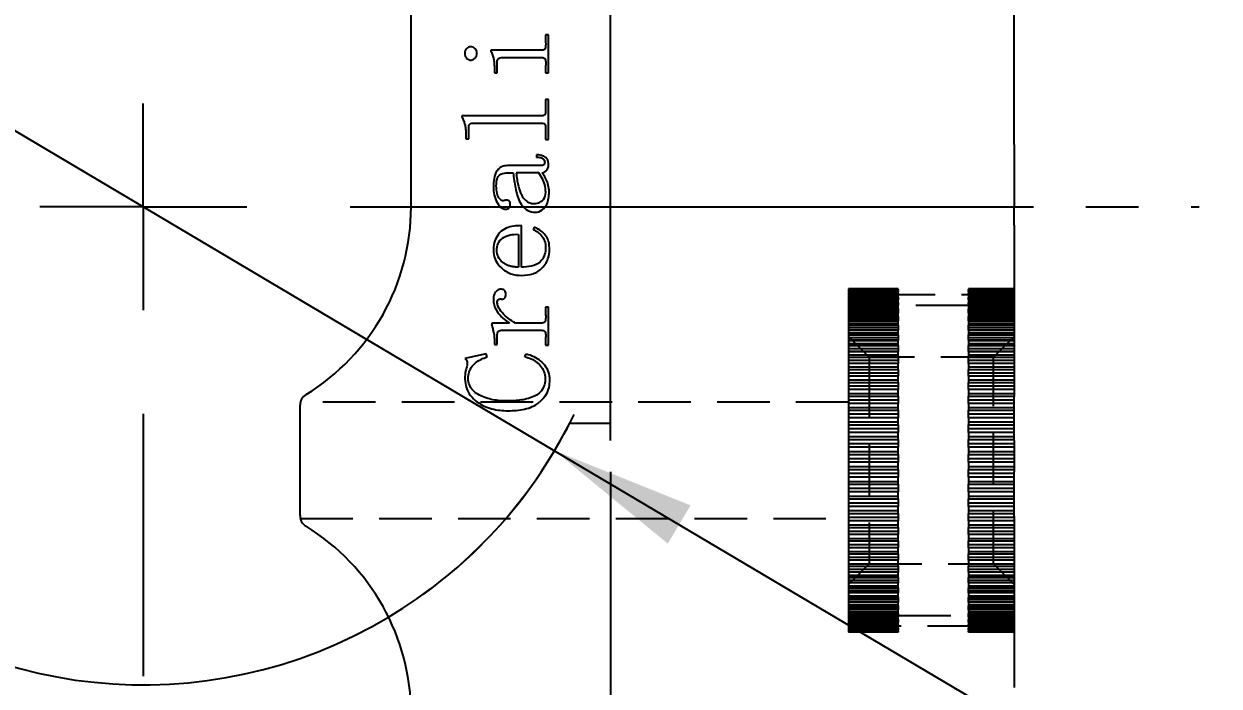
# Model space of a CAD drawing. Extents: x 2 to 295, y 1 to 209.
# Drawn here: x 177.33 to 206.21, y 124.76 to 140.77 of the extents above; entities that cross this region are included whole.
import ezdxf

# ---------------------------------------------------------------- set-up
doc = ezdxf.new("R2010")
doc.units = 0
for name, pattern in [('SLD-实线', [0]), ('SLD-点画线', [10.16, 6.35, -1.27, 1.27, -1.27]), ('SLD-虚线', [1.905, 1.27, -0.635])]:
    doc.linetypes.add(name, pattern=pattern)
doc.layers.get('0').update_dxf_attribs({"linetype": 'CONTINUOUS'})
doc.layers.add('DIM', color=5, linetype='SLD-实线')
doc.layers.add('中心线', color=1, linetype='SLD-点画线')
doc.styles.add('SLDTEXTSTYLE11', font='', dxfattribs={"width": 0.67})
doc.styles.add('SLDTEXTSTYLE12', font='')
doc.styles.get('SLDTEXTSTYLE11').set_extended_font_data('宋体')
doc.styles.get('SLDTEXTSTYLE12').set_extended_font_data('宋体')
doc.dimstyles.new('SLDDIMSTYLE6', dxfattribs={"dimtxt": 3.5, "dimasz": 3.5, "dimexe": 0, "dimexo": 0.0625, "dimgap": 0.875, "dimtad": 0, "dimtih": 1, "dimtoh": 1, "dimrnd": 1e-09, "dimzin": 12, "dimdsep": 46, "dimtxsty": 'SLDTEXTSTYLE11', "dimsah": 1, "dimcen": 0, "dimadec": 0, "dimazin": 0, "dimtfac": 1, "dimtmove": 0, "dimatfit": 3, "dimfxl": 0, "dimtolj": 1, "dimtzin": 12, "dimarcsym": 0})

# ---------------------------------------------------------------- blocks, each defined once
blk = doc.blocks.new('_D_15')
at = {"layer": 'DIM'}
for p, q in [((170.268, 142.242), (164.479, 145.675)), ((170.268, 142.242), (190.15, 130.452)), ((190.15, 130.452), (208.218, 119.738)), ((208.218, 119.738), (220.481, 119.738))]:
    blk.add_line(p, q, dxfattribs=at)
blk.add_arc((180.209, 136.347), 11.557, 305.8114, 334.2771, dxfattribs=at)
for points in [[(170.268, 142.242), (167.532, 144.491), (166.983, 143.564)], [(190.15, 130.452), (192.886, 128.204), (193.435, 129.13)]]:
    blk.add_solid(points, dxfattribs=at)
at = {"layer": 'DIM', "char_height": 3.5, "attachment_point": 1, "style": 'SLDTEXTSTYLE12'}
for s, insert in [('%%c', (209.805, 123.811)), ('23.12', (213.675, 123.811))]:
    blk.add_mtext(s, dxfattribs=dict(at, insert=insert))
blk = doc.blocks.new('SW_CENTERMARKSYMBOL_0')
at = {"layer": '中心线', "color": 0}
for p, q in [((0, 0), (0, 2.5)), ((0, 0), (-2.5, 0)), ((0, 0), (0, -2.5)), ((0, 0), (2.5, 0)), ((5, 0), (25.516, 0)), ((0, -5), (0, -24.367))]:
    blk.add_line(p, q, dxfattribs=at)

msp = doc.modelspace()

# ---------------------------------------------------------------- linework, layer by layer
at = {"color": 7, "linetype": 'SLD-实线'}
for p, q in [((186.68, 136.347), (186.68, 154.242)), ((191.504, 130.698), (191.504, 152.427)), ((201.253, 137.855), (201.253, 152.242)), ((190.004, 140.506), (189.934, 140.506)), ((190.004, 139.589), (190.004, 140.506)), ((188.612, 140.135), (188.612, 140.11)), ((188.695, 139.589), (188.765, 139.589)), ((189.934, 139.589), (190.004, 139.589)), ((190.004, 138.944), (189.934, 138.944)), ((190.004, 137.977), (190.004, 138.944)), ((187.911, 138.547), (187.911, 138.523)), ((188.004, 137.99), (188.075, 137.99)), ((189.934, 137.977), (190.004, 137.977)), ((201.253, 137.855), (201.253, 136.347)), ((189.712, 137.605), (189.712, 137.543)), ((189.77, 137.171), (189.22, 137.171)), ((191.504, 136.347), (201.253, 136.347)), ((201.253, 135.906), (201.253, 136.347)), ((189.349, 134.89), (189.349, 135.894)), ((189.654, 135.857), (189.63, 135.795)), ((201.253, 135.906), (201.253, 131.764)), ((189.279, 135.683), (189.279, 134.89)), ((190.004, 133.922), (189.934, 133.922)), ((190.004, 133.005), (190.004, 133.922)), ((188.636, 133.538), (188.636, 133.501)), ((189.057, 133.538), (188.636, 133.538)), ((188.695, 133.018), (188.765, 133.018)), ((189.934, 133.005), (190.004, 133.005)), ((188.496, 132.794), (187.981, 132.683)), ((188.519, 132.72), (188.496, 132.794)), ((189.431, 132.72), (189.466, 132.794)), ((201.253, 130.698), (201.253, 131.764)), ((184, 128.881), (184, 131.553)), ((201.253, 130.698), (201.253, 129.937)), ((191.504, 129.937), (191.504, 120.267)), ((201.253, 128.871), (201.253, 129.937)), ((201.253, 128.871), (201.253, 124.729))]:
    msp.add_line(p, q, dxfattribs=at)
at = {"color": 7, "linetype": 'SLD-虚线'}
for p, q in [((198.453, 134.367), (197.253, 134.367)), ((197.253, 134.367), (197.253, 134.361)), ((197.253, 134.364), (198.453, 134.364)), ((197.253, 134.361), (198.453, 134.361)), ((197.253, 134.361), (197.253, 134.347)), ((198.453, 134.354), (197.253, 134.354)), ((198.453, 134.347), (197.253, 134.347)), ((197.253, 134.347), (197.253, 134.326)), ((197.253, 134.336), (198.453, 134.336)), ((197.253, 134.326), (198.453, 134.326)), ((197.253, 134.326), (197.253, 134.296)), ((197.253, 134.32), (198.453, 134.32)), ((198.453, 134.311), (197.253, 134.311)), ((197.253, 134.309), (198.453, 134.309)), ((198.453, 134.361), (198.453, 134.367)), ((198.453, 134.361), (198.453, 134.347)), ((198.453, 134.326), (198.453, 134.347)), ((198.453, 134.326), (198.453, 134.296)), ((201.253, 134.367), (200.153, 134.367)), ((200.153, 134.367), (200.153, 134.361)), ((200.153, 134.364), (201.253, 134.364)), ((200.153, 134.361), (201.253, 134.361)), ((200.153, 134.347), (200.153, 134.361)), ((201.253, 134.354), (200.153, 134.354)), ((201.253, 134.347), (200.153, 134.347)), ((200.153, 134.347), (200.153, 134.326)), ((200.153, 134.336), (201.253, 134.336)), ((200.153, 134.326), (201.253, 134.326)), ((200.153, 134.296), (200.153, 134.326)), ((200.153, 134.32), (201.253, 134.32)), ((201.253, 134.311), (200.153, 134.311)), ((200.153, 134.309), (201.253, 134.309)), ((197.253, 134.3), (198.453, 134.3)), ((198.453, 134.296), (197.253, 134.296)), ((197.253, 134.296), (197.253, 134.261)), ((197.253, 134.276), (198.453, 134.276)), ((197.253, 134.265), (198.453, 134.265)), ((197.253, 134.261), (198.453, 134.261)), ((197.253, 134.261), (197.253, 134.214)), ((197.253, 134.247), (198.453, 134.247)), ((198.453, 134.236), (197.253, 134.236)), ((201.253, 134.217), (197.253, 134.217)), ((198.453, 134.214), (197.253, 134.214)), ((197.253, 134.214), (197.253, 134.164)), ((197.253, 134.19), (198.453, 134.19)), ((197.253, 134.185), (198.453, 134.185)), ((197.253, 134.164), (198.453, 134.164)), ((197.253, 134.164), (197.253, 134.102)), ((197.253, 134.163), (198.453, 134.163)), ((198.453, 134.131), (197.253, 134.131)), ((198.453, 134.102), (197.253, 134.102)), ((197.253, 134.102), (197.253, 134.037)), ((197.253, 134.083), (198.453, 134.083)), ((197.253, 134.064), (198.453, 134.064)), ((197.253, 134.048), (198.453, 134.048)), ((197.253, 134.037), (198.453, 134.037)), ((197.253, 134.037), (197.253, 133.96)), ((198.453, 134.261), (198.453, 134.296)), ((198.453, 134.261), (198.453, 134.214)), ((198.453, 134.164), (198.453, 134.214)), ((198.453, 134.164), (198.453, 134.102)), ((198.453, 134.037), (198.453, 134.102)), ((198.453, 134.037), (198.453, 133.96)), ((200.153, 134.3), (201.253, 134.3)), ((201.253, 134.296), (200.153, 134.296)), ((200.153, 134.296), (200.153, 134.261)), ((200.153, 134.276), (201.253, 134.276)), ((200.153, 134.265), (201.253, 134.265)), ((200.153, 134.261), (201.253, 134.261)), ((200.153, 134.214), (200.153, 134.261)), ((200.153, 134.247), (201.253, 134.247)), ((201.253, 134.236), (200.153, 134.236)), ((201.253, 134.214), (200.153, 134.214)), ((200.153, 134.214), (200.153, 134.164)), ((200.153, 134.19), (201.253, 134.19)), ((200.153, 134.185), (201.253, 134.185)), ((200.153, 134.164), (201.253, 134.164)), ((200.153, 134.102), (200.153, 134.164)), ((200.153, 134.163), (201.253, 134.163)), ((201.253, 134.131), (200.153, 134.131)), ((201.253, 134.102), (200.153, 134.102)), ((200.153, 134.102), (200.153, 134.037)), ((200.153, 134.083), (201.253, 134.083)), ((200.153, 134.064), (201.253, 134.064)), ((200.153, 134.048), (201.253, 134.048)), ((200.153, 134.037), (201.253, 134.037)), ((200.153, 133.96), (200.153, 134.037)), ((198.453, 133.996), (197.253, 133.996)), ((198.453, 133.96), (197.253, 133.96)), ((197.253, 133.96), (197.253, 133.881)), ((197.253, 133.947), (198.453, 133.947)), ((197.253, 133.914), (198.453, 133.914)), ((197.253, 133.902), (198.453, 133.902)), ((197.253, 133.881), (198.453, 133.881)), ((197.253, 133.881), (197.253, 133.789)), ((198.453, 133.832), (197.253, 133.832)), ((198.453, 133.789), (197.253, 133.789)), ((197.253, 133.789), (197.253, 133.698)), ((197.253, 133.781), (198.453, 133.781)), ((197.253, 133.736), (198.453, 133.736)), ((197.253, 133.728), (198.453, 133.728)), ((200.153, 133.967), (198.453, 133.967)), ((198.453, 133.881), (198.453, 133.96)), ((198.453, 133.881), (198.453, 133.789)), ((198.453, 133.698), (198.453, 133.789)), ((201.253, 133.996), (200.153, 133.996)), ((201.253, 133.96), (200.153, 133.96)), ((200.153, 133.96), (200.153, 133.881)), ((200.153, 133.947), (201.253, 133.947)), ((200.153, 133.914), (201.253, 133.914)), ((200.153, 133.902), (201.253, 133.902)), ((200.153, 133.881), (201.253, 133.881)), ((200.153, 133.789), (200.153, 133.881)), ((201.253, 133.832), (200.153, 133.832)), ((201.253, 133.789), (200.153, 133.789)), ((200.153, 133.789), (200.153, 133.698)), ((200.153, 133.781), (201.253, 133.781)), ((200.153, 133.736), (201.253, 133.736)), ((200.153, 133.728), (201.253, 133.728)), ((197.253, 133.698), (198.453, 133.698)), ((197.253, 133.698), (197.253, 133.592)), ((198.453, 133.64), (197.253, 133.64)), ((198.453, 133.592), (197.253, 133.592)), ((197.253, 133.592), (197.253, 133.487)), ((197.253, 133.587), (198.453, 133.587)), ((197.253, 133.531), (198.453, 133.531)), ((197.253, 133.526), (198.453, 133.526)), ((197.253, 133.487), (198.453, 133.487)), ((197.253, 133.487), (197.253, 133.369)), ((198.453, 133.698), (198.453, 133.592)), ((198.453, 133.487), (198.453, 133.592)), ((198.453, 133.487), (198.453, 133.369)), ((200.153, 133.698), (201.253, 133.698)), ((200.153, 133.592), (200.153, 133.698)), ((201.253, 133.64), (200.153, 133.64)), ((201.253, 133.592), (200.153, 133.592)), ((200.153, 133.592), (200.153, 133.487)), ((200.153, 133.587), (201.253, 133.587)), ((200.153, 133.531), (201.253, 133.531)), ((200.153, 133.526), (201.253, 133.526)), ((200.153, 133.487), (201.253, 133.487)), ((200.153, 133.369), (200.153, 133.487)), ((198.453, 133.423), (197.253, 133.423)), ((198.453, 133.369), (197.253, 133.369)), ((197.253, 133.369), (197.253, 133.252)), ((197.253, 133.366), (198.453, 133.366)), ((197.253, 133.3), (198.453, 133.3)), ((197.253, 133.298), (198.453, 133.298)), ((197.253, 133.252), (198.453, 133.252)), ((197.253, 133.252), (197.253, 133.121)), ((197.753, 132.717), (197.253, 133.217)), ((198.453, 133.181), (197.253, 133.181)), ((198.453, 133.252), (198.453, 133.369)), ((198.453, 133.252), (198.453, 133.121)), ((201.253, 133.423), (200.153, 133.423)), ((201.253, 133.369), (200.153, 133.369)), ((200.153, 133.369), (200.153, 133.252)), ((200.153, 133.366), (201.253, 133.366)), ((200.153, 133.3), (201.253, 133.3)), ((200.153, 133.298), (201.253, 133.298)), ((200.153, 133.252), (201.253, 133.252)), ((200.153, 133.121), (200.153, 133.252)), ((201.253, 133.181), (200.153, 133.181)), ((201.253, 133.217), (200.753, 132.717)), ((198.453, 133.121), (197.253, 133.121)), ((197.253, 133.121), (197.253, 132.994)), ((197.253, 133.12), (198.453, 133.12)), ((197.253, 133.047), (198.453, 133.047)), ((197.253, 133.046), (198.453, 133.046)), ((197.253, 132.994), (198.453, 132.994)), ((197.253, 132.994), (197.253, 132.852)), ((198.453, 132.917), (197.253, 132.917)), ((198.453, 132.994), (198.453, 133.121)), ((198.453, 132.994), (198.453, 132.852)), ((201.253, 133.121), (200.153, 133.121)), ((200.153, 133.121), (200.153, 132.994)), ((200.153, 133.12), (201.253, 133.12)), ((200.153, 133.047), (201.253, 133.047)), ((200.153, 133.046), (201.253, 133.046)), ((200.153, 132.994), (201.253, 132.994)), ((200.153, 132.852), (200.153, 132.994)), ((201.253, 132.917), (200.153, 132.917)), ((198.453, 132.852), (197.253, 132.852)), ((197.253, 132.852), (197.253, 132.715)), ((197.253, 132.852), (198.453, 132.852)), ((197.253, 132.771), (198.453, 132.771)), ((197.253, 132.715), (198.453, 132.715)), ((197.253, 132.715), (197.253, 132.562)), ((198.453, 132.632), (197.253, 132.632)), ((197.753, 132.717), (197.753, 132.527)), ((200.753, 132.717), (197.753, 132.717)), ((198.453, 132.715), (198.453, 132.852)), ((198.453, 132.715), (198.453, 132.562)), ((201.253, 132.852), (200.153, 132.852)), ((200.153, 132.852), (200.153, 132.715)), ((200.153, 132.852), (201.253, 132.852)), ((200.153, 132.771), (201.253, 132.771)), ((200.153, 132.715), (201.253, 132.715)), ((200.153, 132.562), (200.153, 132.715)), ((201.253, 132.632), (200.153, 132.632)), ((200.753, 132.527), (200.753, 132.717)), ((198.453, 132.562), (197.253, 132.562)), ((197.253, 132.562), (197.253, 132.416)), ((197.253, 132.477), (198.453, 132.477)), ((197.253, 132.416), (198.453, 132.416)), ((197.253, 132.416), (197.253, 132.255)), ((198.453, 132.328), (197.253, 132.328)), ((197.753, 132.527), (197.753, 127.717)), ((198.453, 132.416), (198.453, 132.562)), ((198.453, 132.416), (198.453, 132.255)), ((201.253, 132.562), (200.153, 132.562)), ((200.153, 132.562), (200.153, 132.416)), ((200.153, 132.477), (201.253, 132.477)), ((200.153, 132.416), (201.253, 132.416)), ((200.153, 132.255), (200.153, 132.416)), ((201.253, 132.328), (200.153, 132.328)), ((200.753, 127.717), (200.753, 132.527)), ((198.453, 132.255), (197.253, 132.255)), ((197.253, 132.255), (197.253, 132.101)), ((197.253, 132.165), (198.453, 132.165)), ((197.253, 132.101), (198.453, 132.101)), ((197.253, 132.101), (197.253, 131.932)), ((198.453, 132.009), (197.253, 132.009)), ((198.453, 132.101), (198.453, 132.255)), ((198.453, 132.101), (198.453, 131.932)), ((201.253, 132.255), (200.153, 132.255)), ((200.153, 132.255), (200.153, 132.101)), ((200.153, 132.165), (201.253, 132.165)), ((200.153, 132.101), (201.253, 132.101)), ((200.153, 131.932), (200.153, 132.101)), ((201.253, 132.009), (200.153, 132.009)), ((198.453, 131.932), (197.253, 131.932)), ((197.253, 131.932), (197.253, 131.772)), ((197.253, 131.838), (198.453, 131.838)), ((197.253, 131.772), (198.453, 131.772)), ((197.253, 131.772), (197.253, 131.596)), ((198.453, 131.772), (198.453, 131.932)), ((198.453, 131.772), (198.453, 131.596)), ((201.253, 131.932), (200.153, 131.932)), ((200.153, 131.932), (200.153, 131.772)), ((200.153, 131.838), (201.253, 131.838)), ((200.153, 131.772), (201.253, 131.772)), ((200.153, 131.596), (200.153, 131.772)), ((197.253, 131.624), (184.004, 131.624)), ((198.453, 131.676), (197.253, 131.676)), ((198.453, 131.596), (197.253, 131.596)), ((197.253, 131.596), (197.253, 131.431)), ((197.253, 131.499), (198.453, 131.499)), ((197.253, 131.431), (198.453, 131.431)), ((197.253, 131.431), (197.253, 131.25)), ((198.453, 131.431), (198.453, 131.596)), ((198.453, 131.431), (198.453, 131.25)), ((201.253, 131.676), (200.153, 131.676)), ((201.253, 131.596), (200.153, 131.596)), ((200.153, 131.596), (200.153, 131.431)), ((200.153, 131.499), (201.253, 131.499)), ((200.153, 131.431), (201.253, 131.431)), ((200.153, 131.25), (200.153, 131.431)), ((198.453, 131.332), (197.253, 131.332)), ((198.453, 131.25), (197.253, 131.25)), ((197.253, 131.25), (197.253, 131.08)), ((197.253, 131.15), (198.453, 131.15)), ((198.453, 131.08), (198.453, 131.25)), ((201.253, 131.332), (200.153, 131.332)), ((201.253, 131.25), (200.153, 131.25)), ((200.153, 131.25), (200.153, 131.08)), ((200.153, 131.15), (201.253, 131.15)), ((190.518, 131.121), (191.504, 131.121)), ((197.253, 131.08), (198.453, 131.08)), ((197.253, 131.08), (197.253, 130.896)), ((198.453, 130.979), (197.253, 130.979)), ((198.453, 130.896), (197.253, 130.896)), ((197.253, 130.896), (197.253, 130.723)), ((198.453, 131.08), (198.453, 130.896)), ((198.453, 130.723), (198.453, 130.896)), ((200.153, 131.08), (201.253, 131.08)), ((200.153, 130.896), (200.153, 131.08)), ((201.253, 130.979), (200.153, 130.979)), ((201.253, 130.896), (200.153, 130.896)), ((200.153, 130.896), (200.153, 130.723)), ((197.253, 130.794), (198.453, 130.794)), ((197.253, 130.723), (198.453, 130.723)), ((197.253, 130.723), (197.253, 130.536)), ((198.453, 130.621), (197.253, 130.621)), ((198.453, 130.723), (198.453, 130.536)), ((200.153, 130.794), (201.253, 130.794)), ((200.153, 130.723), (201.253, 130.723)), ((200.153, 130.536), (200.153, 130.723)), ((201.253, 130.621), (200.153, 130.621)), ((198.453, 130.536), (197.253, 130.536)), ((197.253, 130.536), (197.253, 130.362)), ((197.253, 130.433), (198.453, 130.433)), ((197.253, 130.362), (198.453, 130.362)), ((197.253, 130.362), (197.253, 130.174)), ((198.453, 130.259), (197.253, 130.259)), ((198.453, 130.362), (198.453, 130.536)), ((198.453, 130.362), (198.453, 130.174)), ((201.253, 130.536), (200.153, 130.536)), ((200.153, 130.536), (200.153, 130.362)), ((200.153, 130.433), (201.253, 130.433)), ((200.153, 130.362), (201.253, 130.362)), ((200.153, 130.174), (200.153, 130.362)), ((201.253, 130.259), (200.153, 130.259)), ((198.453, 130.174), (197.253, 130.174)), ((197.253, 130.174), (197.253, 130)), ((197.253, 130.071), (198.453, 130.071)), ((197.253, 130), (198.453, 130)), ((197.253, 130), (197.253, 129.813)), ((198.453, 130), (198.453, 130.174)), ((198.453, 130), (198.453, 129.813)), ((201.253, 130.174), (200.153, 130.174)), ((200.153, 130.174), (200.153, 130)), ((200.153, 130.071), (201.253, 130.071)), ((200.153, 130), (201.253, 130)), ((200.153, 129.813), (200.153, 130)), ((198.453, 129.897), (197.253, 129.897)), ((198.453, 129.813), (197.253, 129.813)), ((197.253, 129.813), (197.253, 129.64)), ((197.253, 129.71), (198.453, 129.71)), ((198.453, 129.64), (198.453, 129.813)), ((201.253, 129.897), (200.153, 129.897)), ((201.253, 129.813), (200.153, 129.813)), ((200.153, 129.813), (200.153, 129.64)), ((200.153, 129.71), (201.253, 129.71)), ((197.253, 129.64), (198.453, 129.64)), ((197.253, 129.64), (197.253, 129.455)), ((198.453, 129.538), (197.253, 129.538)), ((198.453, 129.455), (197.253, 129.455)), ((197.253, 129.455), (197.253, 129.284)), ((198.453, 129.64), (198.453, 129.455)), ((198.453, 129.284), (198.453, 129.455)), ((200.153, 129.64), (201.253, 129.64)), ((200.153, 129.455), (200.153, 129.64)), ((201.253, 129.538), (200.153, 129.538)), ((201.253, 129.455), (200.153, 129.455)), ((200.153, 129.455), (200.153, 129.284)), ((197.253, 129.353), (198.453, 129.353)), ((197.253, 129.284), (198.453, 129.284)), ((197.253, 129.284), (197.253, 129.102)), ((198.453, 129.184), (197.253, 129.184)), ((198.453, 129.284), (198.453, 129.102)), ((200.153, 129.353), (201.253, 129.353)), ((200.153, 129.284), (201.253, 129.284)), ((200.153, 129.102), (200.153, 129.284)), ((201.253, 129.184), (200.153, 129.184)), ((198.453, 129.102), (197.253, 129.102)), ((197.253, 129.102), (197.253, 128.935)), ((197.253, 129.003), (198.453, 129.003)), ((197.253, 128.935), (198.453, 128.935)), ((197.253, 128.935), (197.253, 128.758)), ((198.453, 128.837), (197.253, 128.837)), ((198.453, 128.935), (198.453, 129.102)), ((198.453, 128.935), (198.453, 128.758)), ((201.253, 129.102), (200.153, 129.102)), ((200.153, 129.102), (200.153, 128.935)), ((200.153, 129.003), (201.253, 129.003)), ((200.153, 128.935), (201.253, 128.935)), ((200.153, 128.758), (200.153, 128.935)), ((201.253, 128.837), (200.153, 128.837)), ((184.008, 128.81), (197.253, 128.81)), ((198.453, 128.758), (197.253, 128.758)), ((197.253, 128.758), (197.253, 128.596)), ((197.253, 128.662), (198.453, 128.662)), ((197.253, 128.596), (198.453, 128.596)), ((197.253, 128.596), (197.253, 128.425)), ((198.453, 128.596), (198.453, 128.758)), ((198.453, 128.596), (198.453, 128.425)), ((201.253, 128.758), (200.153, 128.758)), ((200.153, 128.758), (200.153, 128.596)), ((200.153, 128.662), (201.253, 128.662)), ((200.153, 128.596), (201.253, 128.596)), ((200.153, 128.425), (200.153, 128.596)), ((198.453, 128.501), (197.253, 128.501)), ((198.453, 128.425), (197.253, 128.425)), ((197.253, 128.425), (197.253, 128.269)), ((197.253, 128.332), (198.453, 128.332)), ((197.253, 128.269), (198.453, 128.269)), ((197.253, 128.269), (197.253, 128.105)), ((198.453, 128.269), (198.453, 128.425)), ((198.453, 128.269), (198.453, 128.105)), ((201.253, 128.501), (200.153, 128.501)), ((201.253, 128.425), (200.153, 128.425)), ((200.153, 128.425), (200.153, 128.269)), ((200.153, 128.332), (201.253, 128.332)), ((200.153, 128.269), (201.253, 128.269)), ((200.153, 128.105), (200.153, 128.269)), ((198.453, 128.179), (197.253, 128.179)), ((198.453, 128.105), (197.253, 128.105)), ((197.253, 128.105), (197.253, 127.957)), ((197.253, 128.017), (198.453, 128.017)), ((197.253, 127.957), (198.453, 127.957)), ((197.253, 127.957), (197.253, 127.802)), ((198.453, 127.957), (198.453, 128.105)), ((198.453, 127.957), (198.453, 127.802)), ((201.253, 128.179), (200.153, 128.179)), ((201.253, 128.105), (200.153, 128.105)), ((200.153, 128.105), (200.153, 127.957)), ((200.153, 128.017), (201.253, 128.017)), ((200.153, 127.957), (201.253, 127.957)), ((200.153, 127.802), (200.153, 127.957)), ((198.453, 127.871), (197.253, 127.871)), ((198.453, 127.802), (197.253, 127.802)), ((197.253, 127.802), (197.253, 127.662)), ((197.253, 127.719), (198.453, 127.719)), ((197.253, 127.217), (197.753, 127.717)), ((197.253, 127.662), (198.453, 127.662)), ((197.253, 127.662), (197.253, 127.517)), ((197.753, 127.717), (200.753, 127.717)), ((198.453, 127.662), (198.453, 127.802)), ((198.453, 127.662), (198.453, 127.517)), ((201.253, 127.871), (200.153, 127.871)), ((201.253, 127.802), (200.153, 127.802)), ((200.153, 127.802), (200.153, 127.662)), ((200.153, 127.719), (201.253, 127.719)), ((200.153, 127.662), (201.253, 127.662)), ((200.153, 127.517), (200.153, 127.662)), ((200.753, 127.717), (201.253, 127.217)), ((198.453, 127.582), (197.253, 127.582)), ((198.453, 127.582), (197.253, 127.582)), ((198.453, 127.517), (197.253, 127.517)), ((197.253, 127.517), (197.253, 127.387)), ((197.253, 127.439), (198.453, 127.439)), ((198.453, 127.388), (197.253, 127.388)), ((197.253, 127.387), (198.453, 127.387)), ((197.253, 127.387), (197.253, 127.253)), ((198.453, 127.387), (198.453, 127.517)), ((198.453, 127.387), (198.453, 127.253)), ((201.253, 127.582), (200.153, 127.582)), ((201.253, 127.582), (200.153, 127.582)), ((201.253, 127.517), (200.153, 127.517)), ((200.153, 127.517), (200.153, 127.387)), ((200.153, 127.439), (201.253, 127.439)), ((201.253, 127.388), (200.153, 127.388)), ((200.153, 127.387), (201.253, 127.387)), ((200.153, 127.253), (200.153, 127.387)), ((198.453, 127.313), (197.253, 127.313)), ((198.453, 127.312), (197.253, 127.312)), ((198.453, 127.253), (197.253, 127.253)), ((197.253, 127.253), (197.253, 127.133)), ((197.253, 127.181), (198.453, 127.181)), ((198.453, 127.135), (197.253, 127.135)), ((197.253, 127.133), (198.453, 127.133)), ((197.253, 127.133), (197.253, 127.011)), ((198.453, 127.133), (198.453, 127.253)), ((198.453, 127.133), (198.453, 127.011)), ((201.253, 127.313), (200.153, 127.313)), ((201.253, 127.312), (200.153, 127.312)), ((201.253, 127.253), (200.153, 127.253)), ((200.153, 127.253), (200.153, 127.133)), ((200.153, 127.181), (201.253, 127.181)), ((201.253, 127.135), (200.153, 127.135)), ((200.153, 127.133), (201.253, 127.133)), ((200.153, 127.011), (200.153, 127.133)), ((198.453, 127.068), (197.253, 127.068)), ((198.453, 127.065), (197.253, 127.065)), ((198.453, 127.011), (197.253, 127.011)), ((197.253, 127.011), (197.253, 126.903)), ((197.253, 126.946), (198.453, 126.946)), ((198.453, 126.907), (197.253, 126.907)), ((197.253, 126.903), (198.453, 126.903)), ((197.253, 126.903), (197.253, 126.793)), ((198.453, 126.847), (197.253, 126.847)), ((198.453, 126.842), (197.253, 126.842)), ((198.453, 126.793), (197.253, 126.793)), ((197.253, 126.793), (197.253, 126.698)), ((198.453, 126.903), (198.453, 127.011)), ((198.453, 126.903), (198.453, 126.793)), ((198.453, 126.698), (198.453, 126.793)), ((201.253, 127.068), (200.153, 127.068)), ((201.253, 127.065), (200.153, 127.065)), ((201.253, 127.011), (200.153, 127.011)), ((200.153, 127.011), (200.153, 126.903)), ((200.153, 126.946), (201.253, 126.946)), ((201.253, 126.907), (200.153, 126.907)), ((200.153, 126.903), (201.253, 126.903)), ((200.153, 126.793), (200.153, 126.903)), ((201.253, 126.847), (200.153, 126.847)), ((201.253, 126.842), (200.153, 126.842)), ((201.253, 126.793), (200.153, 126.793)), ((200.153, 126.793), (200.153, 126.698)), ((197.253, 126.736), (198.453, 126.736)), ((198.453, 126.705), (197.253, 126.705)), ((197.253, 126.698), (198.453, 126.698)), ((197.253, 126.698), (197.253, 126.602)), ((198.453, 126.653), (197.253, 126.653)), ((198.453, 126.644), (197.253, 126.644)), ((198.453, 126.602), (197.253, 126.602)), ((197.253, 126.602), (197.253, 126.519)), ((197.253, 126.552), (198.453, 126.552)), ((198.453, 126.531), (197.253, 126.531)), ((197.253, 126.519), (198.453, 126.519)), ((197.253, 126.519), (197.253, 126.438)), ((198.453, 126.698), (198.453, 126.602)), ((198.453, 126.519), (198.453, 126.602)), ((198.453, 126.519), (198.453, 126.438)), ((200.153, 126.736), (201.253, 126.736)), ((201.253, 126.705), (200.153, 126.705)), ((200.153, 126.698), (201.253, 126.698)), ((200.153, 126.602), (200.153, 126.698)), ((201.253, 126.653), (200.153, 126.653)), ((201.253, 126.644), (200.153, 126.644)), ((201.253, 126.602), (200.153, 126.602)), ((200.153, 126.602), (200.153, 126.519)), ((200.153, 126.552), (201.253, 126.552)), ((201.253, 126.531), (200.153, 126.531)), ((200.153, 126.519), (201.253, 126.519)), ((200.153, 126.438), (200.153, 126.519)), ((198.453, 126.487), (197.253, 126.487)), ((198.453, 126.474), (197.253, 126.474)), ((198.453, 126.438), (197.253, 126.438)), ((197.253, 126.438), (197.253, 126.369)), ((197.253, 126.396), (198.453, 126.396)), ((198.453, 126.386), (197.253, 126.386)), ((197.253, 126.369), (198.453, 126.369)), ((197.253, 126.369), (197.253, 126.303)), ((198.453, 126.35), (197.253, 126.35)), ((198.453, 126.332), (197.253, 126.332)), ((198.453, 126.303), (197.253, 126.303)), ((197.253, 126.303), (197.253, 126.248)), ((198.453, 126.271), (197.253, 126.271)), ((197.253, 126.27), (198.453, 126.27)), ((197.253, 126.248), (198.453, 126.248)), ((197.253, 126.248), (197.253, 126.197)), ((198.453, 126.244), (197.253, 126.244)), ((198.453, 126.219), (197.253, 126.219)), ((197.253, 126.217), (201.253, 126.217)), ((198.453, 126.467), (200.153, 126.467)), ((198.453, 126.369), (198.453, 126.438)), ((198.453, 126.369), (198.453, 126.303)), ((198.453, 126.248), (198.453, 126.303)), ((198.453, 126.248), (198.453, 126.197)), ((201.253, 126.487), (200.153, 126.487)), ((201.253, 126.474), (200.153, 126.474)), ((201.253, 126.438), (200.153, 126.438)), ((200.153, 126.438), (200.153, 126.369)), ((200.153, 126.396), (201.253, 126.396)), ((201.253, 126.386), (200.153, 126.386)), ((200.153, 126.369), (201.253, 126.369)), ((200.153, 126.303), (200.153, 126.369)), ((201.253, 126.35), (200.153, 126.35)), ((201.253, 126.332), (200.153, 126.332)), ((201.253, 126.303), (200.153, 126.303)), ((200.153, 126.303), (200.153, 126.248)), ((201.253, 126.271), (200.153, 126.271)), ((200.153, 126.27), (201.253, 126.27)), ((200.153, 126.248), (201.253, 126.248)), ((200.153, 126.197), (200.153, 126.248)), ((201.253, 126.244), (200.153, 126.244)), ((201.253, 126.219), (200.153, 126.219)), ((198.453, 126.197), (197.253, 126.197)), ((197.253, 126.197), (197.253, 126.158)), ((198.453, 126.187), (197.253, 126.187)), ((197.253, 126.173), (198.453, 126.173)), ((198.453, 126.168), (197.253, 126.168)), ((197.253, 126.158), (198.453, 126.158)), ((197.253, 126.158), (197.253, 126.123)), ((198.453, 126.137), (197.253, 126.137)), ((198.453, 126.134), (197.253, 126.134)), ((198.453, 126.125), (197.253, 126.125)), ((198.453, 126.123), (197.253, 126.123)), ((197.253, 126.123), (197.253, 126.098)), ((198.453, 126.113), (197.253, 126.113)), ((197.253, 126.107), (198.453, 126.107)), ((197.253, 126.098), (198.453, 126.098)), ((197.253, 126.098), (197.253, 126.079)), ((198.453, 126.086), (197.253, 126.086)), ((198.453, 126.079), (197.253, 126.079)), ((197.253, 126.079), (197.253, 126.069)), ((197.253, 126.072), (198.453, 126.072)), ((197.253, 126.069), (198.453, 126.069)), ((197.253, 126.069), (197.253, 126.067)), ((198.453, 126.067), (197.253, 126.067)), ((198.453, 126.158), (198.453, 126.197)), ((198.453, 126.158), (198.453, 126.123)), ((198.453, 126.098), (198.453, 126.123)), ((198.453, 126.098), (198.453, 126.079)), ((198.453, 126.069), (198.453, 126.079)), ((198.453, 126.069), (198.453, 126.067)), ((201.253, 126.197), (200.153, 126.197)), ((200.153, 126.197), (200.153, 126.158)), ((201.253, 126.187), (200.153, 126.187)), ((200.153, 126.173), (201.253, 126.173)), ((201.253, 126.168), (200.153, 126.168)), ((200.153, 126.158), (201.253, 126.158)), ((200.153, 126.123), (200.153, 126.158)), ((201.253, 126.137), (200.153, 126.137)), ((201.253, 126.134), (200.153, 126.134)), ((201.253, 126.125), (200.153, 126.125)), ((201.253, 126.123), (200.153, 126.123)), ((200.153, 126.123), (200.153, 126.098)), ((201.253, 126.113), (200.153, 126.113)), ((200.153, 126.107), (201.253, 126.107)), ((200.153, 126.098), (201.253, 126.098)), ((200.153, 126.079), (200.153, 126.098)), ((201.253, 126.086), (200.153, 126.086)), ((201.253, 126.079), (200.153, 126.079)), ((200.153, 126.079), (200.153, 126.069)), ((200.153, 126.072), (201.253, 126.072)), ((200.153, 126.069), (201.253, 126.069)), ((200.153, 126.067), (200.153, 126.069)), ((201.253, 126.067), (200.153, 126.067))]:
    msp.add_line(p, q, dxfattribs=at)
at = {"color": 7, "linetype": 'SLD-虚线', "flags": 128}
msp.add_lwpolyline([(191.504, 136.347), (191.504, 136.347)], dxfattribs=at)
at = {"color": 7, "linetype": 'SLD-实线'}
for centre, radius, start, end in [((180.209, 136.347), 11.557, 80.2556, 300.8663), ((181.354, 136.347), 5.327, 301.578, 0), ((184.301, 131.553), 0.302, 121.578, 180), ((184.301, 128.881), 0.302, 180, 238.422), ((181.354, 124.086), 5.327, 0, 58.422)]:
    msp.add_arc(centre, radius, start, end, dxfattribs=at)
at = {"color": 7, "linetype": 'SLD-虚线'}
msp.add_arc((180.209, 136.347), 11.558, 300.8663, 333.1168, dxfattribs=at)
at = {"color": 7, "linetype": 'SLD-实线'}
for points, knots in [([(189.934, 140.506), (189.934, 140.476), (189.934, 140.446), (189.934, 140.416), (189.934, 140.387), (189.934, 140.357), (189.934, 140.327), (189.934, 140.298), (189.935, 140.269), (189.934, 140.24), (189.934, 140.226), (189.932, 140.211), (189.928, 140.198), (189.924, 140.186), (189.918, 140.175), (189.911, 140.165)], [0, 0, 0, 0, 0.0000899269, 0.0000899269, 0.0000899269, 0.0001798537, 0.0001798537, 0.0001798537, 0.0002665237, 0.0002665237, 0.0002665237, 0.0003092629, 0.0003092629, 0.0003092629, 0.0003464602, 0.0003464602, 0.0003464602, 0.0003464602]), ([(188.022, 140.172), (187.996, 140.14), (187.981, 140.101), (187.981, 140.019), (187.996, 139.98), (188.022, 139.949)], [0, 0, 0, 0, 0.5, 0.5, 1, 1, 1, 1]), ([(188.227, 140.172), (188.199, 140.2), (188.163, 140.22), (188.085, 140.222), (188.047, 140.202), (188.022, 140.172)], [0, 0, 0, 0, 0.5, 0.5, 1, 1, 1, 1]), ([(188.227, 139.949), (188.255, 139.979), (188.274, 140.018), (188.274, 140.101), (188.255, 140.141), (188.227, 140.172)], [0, 0, 0, 0, 0.5, 0.5, 1, 1, 1, 1]), ([(189.911, 140.165), (189.906, 140.159), (189.9, 140.153), (189.893, 140.149), (189.887, 140.144), (189.879, 140.141), (189.872, 140.138), (189.86, 140.135), (189.848, 140.135), (189.836, 140.135), (189.779, 140.135), (189.722, 140.135), (189.665, 140.135), (189.552, 140.135), (189.438, 140.135), (189.324, 140.135), (189.206, 140.135), (189.087, 140.135), (188.968, 140.135), (188.85, 140.135), (188.731, 140.135), (188.612, 140.135)], [0, 0, 0, 0, 0.000024083, 0.000024083, 0.000024083, 0.000048116, 0.000048116, 0.000048116, 0.000084161, 0.000084161, 0.000084161, 0.000253839, 0.000253839, 0.000253839, 0.000593197, 0.000593197, 0.000593197, 0.000947288, 0.000947288, 0.000947288, 0.00130138, 0.00130138, 0.00130138, 0.00130138]), ([(188.612, 140.11), (188.62, 140.095), (188.628, 140.08), (188.635, 140.064), (188.641, 140.049), (188.647, 140.033), (188.653, 140.017), (188.663, 139.987), (188.671, 139.955), (188.677, 139.924)], [0, 0, 0, 0, 0.0000505431, 0.0000505431, 0.0000505431, 0.0001010879, 0.0001010879, 0.0001010879, 0.000197789, 0.000197789, 0.000197789, 0.000197789]), ([(188.022, 139.949), (188.032, 139.936), (188.044, 139.925), (188.058, 139.916), (188.069, 139.91), (188.081, 139.904), (188.094, 139.901), (188.107, 139.899), (188.12, 139.898), (188.133, 139.899), (188.147, 139.9), (188.161, 139.904), (188.174, 139.91), (188.187, 139.916), (188.199, 139.924), (188.21, 139.933), (188.216, 139.938), (188.221, 139.943), (188.227, 139.949)], [0, 0, 0, 0, 0.0000480587, 0.0000480587, 0.0000480587, 0.0000873869, 0.0000873869, 0.0000873869, 0.000126602, 0.000126602, 0.000126602, 0.0001688795, 0.0001688795, 0.0001688795, 0.0002116044, 0.0002116044, 0.0002116044, 0.0002336515, 0.0002336515, 0.0002336515, 0.0002336515]), ([(188.677, 139.924), (188.682, 139.895), (188.686, 139.866), (188.689, 139.838), (188.692, 139.809), (188.693, 139.78), (188.694, 139.751), (188.696, 139.697), (188.695, 139.643), (188.695, 139.589)], [0, 0, 0, 0, 0.0000867934, 0.0000867934, 0.0000867934, 0.0001735704, 0.0001735704, 0.0001735704, 0.0003356073, 0.0003356073, 0.0003356073, 0.0003356073]), ([(188.765, 139.589), (188.765, 139.621), (188.765, 139.653), (188.765, 139.685), (188.765, 139.717), (188.765, 139.749), (188.765, 139.781), (188.765, 139.803), (188.765, 139.825), (188.765, 139.847), (188.765, 139.864), (188.766, 139.881), (188.77, 139.897), (188.773, 139.905), (188.776, 139.913), (188.781, 139.92), (188.784, 139.926), (188.789, 139.931), (188.794, 139.936)], [0, 0, 0, 0, 0.0000960285, 0.0000960285, 0.0000960285, 0.000192057, 0.000192057, 0.000192057, 0.0002584924, 0.0002584924, 0.0002584924, 0.0003086033, 0.0003086033, 0.0003086033, 0.0003342562, 0.0003342562, 0.0003342562, 0.0003547277, 0.0003547277, 0.0003547277, 0.0003547277]), ([(188.794, 139.936), (188.812, 139.951), (188.835, 139.959), (188.882, 139.962), (188.905, 139.961), (188.976, 139.961), (189.117, 139.961), (189.352, 139.961), (189.587, 139.961), (189.728, 139.961), (189.798, 139.961), (189.822, 139.961), (189.869, 139.96), (189.894, 139.954), (189.911, 139.936)], [0, 0, 0, 0, 0.0625, 0.0625, 0.125, 0.125, 0.25, 0.5, 0.75, 0.875, 0.875, 0.9375, 0.9375, 1, 1, 1, 1]), ([(189.911, 139.936), (189.932, 139.914), (189.934, 139.882), (189.935, 139.824), (189.934, 139.794), (189.934, 139.706), (189.934, 139.648), (189.934, 139.589)], [0, 0, 0, 0, 0.25, 0.25, 0.5, 0.5, 1, 1, 1, 1]), ([(189.934, 138.944), (189.934, 138.912), (189.934, 138.88), (189.934, 138.848), (189.934, 138.816), (189.934, 138.784), (189.934, 138.752), (189.934, 138.721), (189.934, 138.69), (189.934, 138.659), (189.934, 138.644), (189.933, 138.629), (189.929, 138.615), (189.925, 138.602), (189.919, 138.589), (189.911, 138.578)], [0, 0, 0, 0, 0.0000960285, 0.0000960285, 0.0000960285, 0.000192057, 0.000192057, 0.000192057, 0.0002852857, 0.0002852857, 0.0002852857, 0.0003292361, 0.0003292361, 0.0003292361, 0.000370991, 0.000370991, 0.000370991, 0.000370991]), ([(189.911, 138.578), (189.906, 138.572), (189.9, 138.566), (189.893, 138.562), (189.887, 138.557), (189.879, 138.554), (189.872, 138.551), (189.86, 138.548), (189.848, 138.547), (189.836, 138.547), (189.779, 138.547), (189.722, 138.547), (189.665, 138.547), (189.438, 138.547), (189.211, 138.547), (188.983, 138.547), (188.804, 138.547), (188.626, 138.547), (188.447, 138.547), (188.268, 138.547), (188.089, 138.547), (187.911, 138.547)], [0, 0, 0, 0, 0.000024083, 0.000024083, 0.000024083, 0.000048116, 0.000048116, 0.000048116, 0.000084161, 0.000084161, 0.000084161, 0.000253839, 0.000253839, 0.000253839, 0.000932554, 0.000932554, 0.000932554, 0.001466099, 0.001466099, 0.001466099, 0.001999643, 0.001999643, 0.001999643, 0.001999643]), ([(187.911, 138.523), (187.919, 138.508), (187.926, 138.492), (187.933, 138.477), (187.94, 138.461), (187.947, 138.446), (187.953, 138.43), (187.964, 138.399), (187.974, 138.368), (187.981, 138.337)], [0, 0, 0, 0, 0.0000510298, 0.0000510298, 0.0000510298, 0.0001020621, 0.0001020621, 0.0001020621, 0.0001994134, 0.0001994134, 0.0001994134, 0.0001994134]), ([(188.075, 137.99), (188.075, 138.023), (188.075, 138.056), (188.075, 138.089), (188.075, 138.122), (188.075, 138.155), (188.075, 138.188), (188.075, 138.213), (188.075, 138.239), (188.075, 138.264), (188.075, 138.28), (188.076, 138.295), (188.079, 138.31), (188.081, 138.319), (188.084, 138.328), (188.089, 138.335), (188.091, 138.34), (188.094, 138.345), (188.098, 138.349)], [0, 0, 0, 0, 0.0000990793, 0.0000990793, 0.0000990793, 0.0001981587, 0.0001981587, 0.0001981587, 0.0002743962, 0.0002743962, 0.0002743962, 0.0003211169, 0.0003211169, 0.0003211169, 0.0003480248, 0.0003480248, 0.0003480248, 0.0003644777, 0.0003644777, 0.0003644777, 0.0003644777]), ([(188.098, 138.349), (188.111, 138.363), (188.13, 138.37), (188.168, 138.375), (188.187, 138.374), (188.244, 138.374), (188.358, 138.374), (188.624, 138.374), (189.004, 138.374), (189.384, 138.374), (189.65, 138.374), (189.764, 138.374), (189.821, 138.374), (189.84, 138.375), (189.878, 138.37), (189.897, 138.363), (189.911, 138.349)], [0, 0, 0, 0, 0.03125, 0.03125, 0.0625, 0.0625, 0.125, 0.25, 0.5, 0.75, 0.875, 0.9375, 0.9375, 0.96875, 0.96875, 1, 1, 1, 1]), ([(189.911, 138.349), (189.933, 138.326), (189.934, 138.291), (189.934, 138.228), (189.934, 138.134), (189.934, 138.04), (189.934, 137.977)], [0, 0, 0, 0, 0.25, 0.25, 0.5, 1, 1, 1, 1]), ([(187.981, 138.337), (187.988, 138.307), (187.993, 138.278), (187.997, 138.248), (188.001, 138.218), (188.003, 138.188), (188.004, 138.158), (188.006, 138.102), (188.004, 138.046), (188.004, 137.99)], [0, 0, 0, 0, 0.0000899208, 0.0000899208, 0.0000899208, 0.0001797877, 0.0001797877, 0.0001797877, 0.0003484697, 0.0003484697, 0.0003484697, 0.0003484697]), ([(189.94, 137.543), (189.91, 137.571), (189.871, 137.585), (189.793, 137.602), (189.752, 137.605), (189.712, 137.605)], [0, 0, 0, 0, 0.5, 0.5, 1, 1, 1, 1]), ([(189.858, 137.518), (189.845, 137.523), (189.816, 137.534), (189.767, 137.541), (189.731, 137.542), (189.712, 137.543)], [0, 0, 0, 0, 0.280577, 0.611745, 1, 1, 1, 1]), ([(189.858, 137.518), (189.885, 137.505), (189.905, 137.479), (189.912, 137.434), (189.911, 137.419), (189.907, 137.39), (189.904, 137.374), (189.893, 137.363)], [0, 0, 0, 0, 0.5, 0.5, 0.75, 0.75, 1, 1, 1, 1]), ([(189.969, 137.245), (190, 137.29), (190.007, 137.346), (190.001, 137.453), (189.979, 137.505), (189.94, 137.543)], [0, 0, 0, 0, 0.5, 0.5, 1, 1, 1, 1]), ([(188.759, 137.221), (188.72, 137.165), (188.699, 137.101), (188.674, 136.97), (188.671, 136.903), (188.673, 136.703), (188.697, 136.568), (188.765, 136.452)], [0, 0, 0, 0, 0.25, 0.25, 0.5, 0.5, 1, 1, 1, 1]), ([(189.893, 137.363), (189.885, 137.354), (189.871, 137.352), (189.847, 137.348), (189.835, 137.346), (189.798, 137.344), (189.773, 137.345), (189.7, 137.345), (189.552, 137.345), (189.307, 137.345), (189.111, 137.345), (188.963, 137.345), (188.914, 137.337), (188.825, 137.294), (188.787, 137.261), (188.759, 137.221)], [0, 0, 0, 0, 0.03125, 0.03125, 0.0625, 0.0625, 0.125, 0.125, 0.25, 0.5, 0.75, 0.75, 0.875, 0.875, 1, 1, 1, 1]), ([(188.94, 136.501), (188.911, 136.491), (188.877, 136.498), (188.826, 136.534), (188.806, 136.559), (188.761, 136.641), (188.751, 136.703), (188.74, 136.826), (188.739, 136.888), (188.749, 136.979), (188.755, 137.01), (188.776, 137.068), (188.792, 137.097), (188.818, 137.115)], [0, 0, 0, 0, 0.125, 0.125, 0.25, 0.25, 0.5, 0.5, 0.75, 0.75, 0.875, 0.875, 1, 1, 1, 1]), ([(188.818, 137.115), (188.864, 137.149), (188.921, 137.166), (189.035, 137.174), (189.093, 137.171), (189.15, 137.171)], [0, 0, 0, 0, 0.5, 0.5, 1, 1, 1, 1]), ([(189.15, 137.171), (189.163, 137.049), (189.179, 136.927), (189.215, 136.746), (189.229, 136.686), (189.264, 136.569), (189.285, 136.511), (189.344, 136.402), (189.382, 136.353), (189.474, 136.273), (189.53, 136.243), (189.649, 136.214), (189.714, 136.21), (189.829, 136.251), (189.878, 136.292), (189.917, 136.34)], [0, 0, 0, 0, 0.25, 0.25, 0.375, 0.375, 0.5, 0.5, 0.625, 0.625, 0.75, 0.75, 0.875, 0.875, 1, 1, 1, 1]), ([(189.22, 137.171), (189.227, 137.118), (189.239, 137.019), (189.265, 136.881), (189.297, 136.765), (189.331, 136.667), (189.364, 136.613), (189.378, 136.589)], [0, 0, 0, 0, 0.262191, 0.49201, 0.690421, 0.85893, 1, 1, 1, 1]), ([(189.847, 136.496), (189.896, 136.534), (189.922, 136.594), (189.939, 136.716), (189.934, 136.778), (189.897, 136.957), (189.838, 137.068), (189.77, 137.171)], [0, 0, 0, 0, 0.25, 0.25, 0.5, 0.5, 1, 1, 1, 1]), ([(189.975, 136.942), (189.966, 136.965), (189.956, 136.988), (189.945, 137.01), (189.934, 137.032), (189.923, 137.054), (189.911, 137.076), (189.892, 137.108), (189.873, 137.14), (189.852, 137.171)], [0, 0, 0, 0, 0.0000743729, 0.0000743729, 0.0000743729, 0.0001486987, 0.0001486987, 0.0001486987, 0.0002602457, 0.0002602457, 0.0002602457, 0.0002602457]), ([(189.917, 136.34), (189.983, 136.423), (190.008, 136.529), (190.021, 136.737), (190.013, 136.843), (189.975, 136.942)], [0, 0, 0, 0, 0.5, 0.5, 1, 1, 1, 1]), ([(188.765, 136.452), (188.795, 136.4), (188.831, 136.348), (188.908, 136.3), (188.938, 136.29), (188.998, 136.292), (189.03, 136.299), (189.051, 136.322)], [0, 0, 0, 0, 0.5, 0.5, 0.75, 0.75, 1, 1, 1, 1]), ([(189.046, 136.496), (189.032, 136.503), (189.018, 136.509), (189.003, 136.512), (188.994, 136.514), (188.985, 136.515), (188.975, 136.513), (188.966, 136.512), (188.957, 136.509), (188.948, 136.506), (188.946, 136.504), (188.943, 136.503), (188.94, 136.501)], [0, 0, 0, 0, 0.000045355, 0.000045355, 0.000045355, 0.0000736479, 0.0000736479, 0.0000736479, 0.0001017476, 0.0001017476, 0.0001017476, 0.0001106435, 0.0001106435, 0.0001106435, 0.0001106435]), ([(189.08, 136.403), (189.08, 136.413), (189.08, 136.424), (189.078, 136.435), (189.077, 136.448), (189.073, 136.462), (189.067, 136.474), (189.064, 136.479), (189.06, 136.484), (189.055, 136.488), (189.052, 136.491), (189.049, 136.494), (189.046, 136.496)], [0, 0, 0, 0, 0.0000321801, 0.0000321801, 0.0000321801, 0.0000733294, 0.0000733294, 0.0000733294, 0.0000918684, 0.0000918684, 0.0000918684, 0.0001038168, 0.0001038168, 0.0001038168, 0.0001038168]), ([(189.051, 136.322), (189.057, 136.328), (189.062, 136.335), (189.066, 136.342), (189.072, 136.352), (189.076, 136.363), (189.078, 136.375), (189.08, 136.384), (189.08, 136.393), (189.08, 136.403)], [0, 0, 0, 0, 0.0000250203, 0.0000250203, 0.0000250203, 0.00006022091, 0.00006022091, 0.00006022091, 0.00008811392, 0.00008811392, 0.00008811392, 0.00008811392]), ([(189.378, 136.589), (189.404, 136.551), (189.434, 136.518), (189.505, 136.463), (189.547, 136.442), (189.636, 136.424), (189.682, 136.425), (189.77, 136.446), (189.811, 136.468), (189.847, 136.496)], [0, 0, 0, 0, 0.25, 0.25, 0.5, 0.5, 0.75, 0.75, 1, 1, 1, 1]), ([(189.349, 135.894), (189.224, 135.894), (189.099, 135.882), (188.924, 135.807), (188.87, 135.772), (188.785, 135.678), (188.749, 135.625), (188.672, 135.452), (188.659, 135.319), (188.704, 135.071), (188.771, 134.958), (188.864, 134.871)], [0, 0, 0, 0, 0.25, 0.25, 0.375, 0.375, 0.5, 0.5, 0.75, 0.75, 1, 1, 1, 1]), ([(189.852, 134.871), (189.923, 134.943), (189.973, 135.032), (190.027, 135.224), (190.035, 135.325), (190.01, 135.525), (189.97, 135.621), (189.832, 135.766), (189.751, 135.829), (189.654, 135.857)], [0, 0, 0, 0, 0.25, 0.25, 0.5, 0.5, 0.75, 0.75, 1, 1, 1, 1]), ([(188.893, 135.007), (188.85, 135.043), (188.814, 135.087), (188.766, 135.187), (188.754, 135.243), (188.752, 135.354), (188.76, 135.41), (188.807, 135.512), (188.843, 135.556), (188.888, 135.59)], [0, 0, 0, 0, 0.25, 0.25, 0.5, 0.5, 0.75, 0.75, 1, 1, 1, 1]), ([(188.888, 135.59), (188.942, 135.633), (189.008, 135.658), (189.142, 135.684), (189.211, 135.686), (189.279, 135.683)], [0, 0, 0, 0, 0.5, 0.5, 1, 1, 1, 1]), ([(189.847, 135.634), (189.916, 135.545), (189.94, 135.43), (189.929, 135.263), (189.917, 135.208), (189.873, 135.106), (189.84, 135.059), (189.799, 135.02)], [0, 0, 0, 0, 0.5, 0.5, 0.75, 0.75, 1, 1, 1, 1]), ([(189.279, 134.89), (189.248, 134.891), (189.187, 134.892), (189.101, 134.907), (189.023, 134.93), (188.953, 134.962), (188.913, 134.993), (188.893, 135.007)], [0, 0, 0, 0, 0.228857, 0.439734, 0.635805, 0.821008, 1, 1, 1, 1]), ([(189.799, 135.02), (189.741, 134.964), (189.665, 134.932), (189.51, 134.896), (189.43, 134.89), (189.349, 134.89)], [0, 0, 0, 0, 0.5, 0.5, 1, 1, 1, 1]), ([(188.864, 134.871), (188.93, 134.809), (189.008, 134.762), (189.178, 134.702), (189.269, 134.691), (189.448, 134.692), (189.538, 134.703), (189.709, 134.759), (189.789, 134.806), (189.852, 134.871)], [0, 0, 0, 0, 0.25, 0.25, 0.5, 0.5, 0.75, 0.75, 1, 1, 1, 1]), ([(188.94, 134.326), (188.929, 134.335), (188.917, 134.342), (188.903, 134.347), (188.89, 134.352), (188.875, 134.355), (188.861, 134.356), (188.844, 134.357), (188.826, 134.356), (188.81, 134.351), (188.793, 134.347), (188.778, 134.339), (188.765, 134.329), (188.749, 134.318), (188.736, 134.304), (188.724, 134.289)], [0, 0, 0, 0, 0.0000430731, 0.0000430731, 0.0000430731, 0.0000856681, 0.0000856681, 0.0000856681, 0.0001374382, 0.0001374382, 0.0001374382, 0.0001876303, 0.0001876303, 0.0001876303, 0.0002448856, 0.0002448856, 0.0002448856, 0.0002448856]), ([(188.94, 134.14), (188.966, 134.163), (188.975, 134.199), (188.975, 134.267), (188.966, 134.302), (188.94, 134.326)], [0, 0, 0, 0, 0.5, 0.5, 1, 1, 1, 1]), ([(188.724, 134.289), (188.697, 134.254), (188.683, 134.212), (188.67, 134.127), (188.669, 134.084), (188.685, 133.956), (188.721, 133.876), (188.77, 133.805)], [0, 0, 0, 0, 0.25, 0.25, 0.5, 0.5, 1, 1, 1, 1]), ([(188.882, 133.792), (188.844, 133.838), (188.81, 133.885), (188.775, 133.967), (188.767, 133.996), (188.764, 134.04), (188.765, 134.055), (188.77, 134.085), (188.774, 134.101), (188.788, 134.108)], [0, 0, 0, 0, 0.5, 0.5, 0.75, 0.75, 0.875, 0.875, 1, 1, 1, 1]), ([(188.788, 134.108), (188.793, 134.111), (188.799, 134.113), (188.804, 134.115), (188.81, 134.117), (188.816, 134.118), (188.822, 134.119), (188.83, 134.121), (188.838, 134.121), (188.847, 134.121)], [0, 0, 0, 0, 0.00001774294, 0.00001774294, 0.00001774294, 0.00003546356, 0.00003546356, 0.00003546356, 0.00006055452, 0.00006055452, 0.00006055452, 0.00006055452]), ([(188.847, 134.121), (188.862, 134.118), (188.879, 134.116), (188.895, 134.119), (188.904, 134.12), (188.914, 134.123), (188.923, 134.128), (188.929, 134.131), (188.935, 134.135), (188.94, 134.14)], [0, 0, 0, 0, 0.00004816309, 0.00004816309, 0.00004816309, 0.00007758928, 0.00007758928, 0.00007758928, 0.00009849987, 0.00009849987, 0.00009849987, 0.00009849987]), ([(189.934, 133.922), (189.934, 133.891), (189.934, 133.86), (189.934, 133.829), (189.934, 133.798), (189.934, 133.767), (189.934, 133.736), (189.934, 133.706), (189.935, 133.675), (189.934, 133.645), (189.934, 133.63), (189.932, 133.616), (189.928, 133.602), (189.924, 133.59), (189.918, 133.579), (189.911, 133.569)], [0, 0, 0, 0, 0.0000929777, 0.0000929777, 0.0000929777, 0.0001859554, 0.0001859554, 0.0001859554, 0.0002775084, 0.0002775084, 0.0002775084, 0.0003213695, 0.0003213695, 0.0003213695, 0.0003586343, 0.0003586343, 0.0003586343, 0.0003586343]), ([(188.677, 133.322), (188.672, 133.356), (188.662, 133.417), (188.644, 133.476), (188.636, 133.501)], [0, 0, 0, 0, 0.572144, 1, 1, 1, 1]), ([(189.911, 133.569), (189.902, 133.557), (189.889, 133.548), (189.86, 133.539), (189.845, 133.538), (189.801, 133.538), (189.712, 133.538), (189.505, 133.538), (189.327, 133.538), (189.209, 133.538)], [0, 0, 0, 0, 0.0625, 0.0625, 0.125, 0.125, 0.25, 0.5, 1, 1, 1, 1]), ([(188.677, 133.322), (188.682, 133.291), (188.686, 133.26), (188.689, 133.229), (188.692, 133.197), (188.694, 133.166), (188.695, 133.135), (188.695, 133.096), (188.695, 133.057), (188.695, 133.018)], [0, 0, 0, 0, 0.0000937305, 0.0000937305, 0.0000937305, 0.0001875213, 0.0001875213, 0.0001875213, 0.0003047909, 0.0003047909, 0.0003047909, 0.0003047909]), ([(188.765, 133.018), (188.765, 133.048), (188.765, 133.078), (188.765, 133.107), (188.765, 133.137), (188.765, 133.167), (188.765, 133.197), (188.765, 133.218), (188.764, 133.239), (188.765, 133.259), (188.765, 133.274), (188.767, 133.289), (188.771, 133.304), (188.774, 133.312), (188.778, 133.32), (188.782, 133.327), (188.786, 133.332), (188.79, 133.336), (188.794, 133.34)], [0, 0, 0, 0, 0.0000897816, 0.0000897816, 0.0000897816, 0.0001795631, 0.0001795631, 0.0001795631, 0.0002417837, 0.0002417837, 0.0002417837, 0.0002868476, 0.0002868476, 0.0002868476, 0.0003128651, 0.0003128651, 0.0003128651, 0.0003302527, 0.0003302527, 0.0003302527, 0.0003302527]), ([(188.794, 133.34), (188.818, 133.36), (188.849, 133.365), (188.91, 133.365), (189.002, 133.365), (189.216, 133.365), (189.461, 133.365), (189.675, 133.365), (189.767, 133.365), (189.828, 133.365), (189.86, 133.368), (189.903, 133.349), (189.914, 133.339), (189.928, 133.311), (189.931, 133.296), (189.936, 133.25), (189.934, 133.22), (189.934, 133.128), (189.934, 133.067), (189.934, 133.005)], [0, 0, 0, 0, 0.0625, 0.0625, 0.125, 0.25, 0.5, 0.625, 0.6875, 0.6875, 0.75, 0.75, 0.78125, 0.78125, 0.8125, 0.8125, 0.875, 0.875, 1, 1, 1, 1]), ([(187.981, 132.683), (187.987, 132.679), (187.992, 132.674), (187.998, 132.669), (188.003, 132.664), (188.008, 132.659), (188.013, 132.653), (188.019, 132.645), (188.024, 132.637), (188.028, 132.627)], [0, 0, 0, 0, 0.00002177152, 0.00002177152, 0.00002177152, 0.00004358852, 0.00004358852, 0.00004358852, 0.00007412788, 0.00007412788, 0.00007412788, 0.00007412788]), ([(188.028, 132.627), (188.042, 132.59), (188.042, 132.549), (188.032, 132.472), (188.019, 132.434), (188.004, 132.398)], [0, 0, 0, 0, 0.5, 0.5, 1, 1, 1, 1]), ([(188.332, 131.796), (188.285, 131.821), (188.242, 131.85), (188.164, 131.92), (188.131, 131.962), (188.059, 132.102), (188.053, 132.213), (188.085, 132.368), (188.105, 132.417), (188.162, 132.506), (188.199, 132.544), (188.324, 132.643), (188.419, 132.687), (188.519, 132.72)], [0, 0, 0, 0, 0.125, 0.125, 0.25, 0.25, 0.5, 0.5, 0.625, 0.625, 0.75, 0.75, 1, 1, 1, 1]), ([(189.431, 132.72), (189.537, 132.697), (189.637, 132.655), (189.806, 132.522), (189.874, 132.431), (189.918, 132.276), (189.924, 132.221), (189.92, 132.113), (189.912, 132.06), (189.874, 131.958), (189.845, 131.911), (189.77, 131.834), (189.725, 131.802), (189.677, 131.778)], [0, 0, 0, 0, 0.25, 0.25, 0.5, 0.5, 0.625, 0.625, 0.75, 0.75, 0.875, 0.875, 1, 1, 1, 1]), ([(189.466, 132.794), (189.59, 132.763), (189.708, 132.708), (189.853, 132.586), (189.898, 132.539), (189.969, 132.433), (189.996, 132.374), (190.026, 132.251), (190.03, 132.187), (190.023, 132.06), (190.013, 131.997), (189.956, 131.814), (189.881, 131.705), (189.782, 131.623)], [0, 0, 0, 0, 0.25, 0.25, 0.375, 0.375, 0.5, 0.5, 0.625, 0.625, 0.75, 0.75, 1, 1, 1, 1]), ([(188.004, 132.398), (187.986, 132.328), (187.979, 132.257), (187.985, 132.113), (187.997, 132.042), (188.042, 131.907), (188.077, 131.842), (188.163, 131.729), (188.216, 131.678), (188.274, 131.635)], [0, 0, 0, 0, 0.25, 0.25, 0.5, 0.5, 0.75, 0.75, 1, 1, 1, 1]), ([(189.677, 131.778), (189.572, 131.725), (189.461, 131.696), (189.232, 131.66), (189.117, 131.654), (188.888, 131.654), (188.774, 131.662), (188.546, 131.706), (188.435, 131.742), (188.332, 131.796)], [0, 0, 0, 0, 0.25, 0.25, 0.5, 0.5, 0.75, 0.75, 1, 1, 1, 1]), ([(188.274, 131.635), (188.382, 131.555), (188.502, 131.499), (188.761, 131.43), (188.893, 131.418), (189.159, 131.419), (189.292, 131.429), (189.549, 131.487), (189.678, 131.536), (189.782, 131.623)], [0, 0, 0, 0, 0.25, 0.25, 0.5, 0.5, 0.75, 0.75, 1, 1, 1, 1])]:
    msp.add_open_spline(points, degree=3, knots=knots, dxfattribs=at)
for points in [[(189.852, 137.171), (189.897, 137.185), (189.942, 137.206), (189.969, 137.245)], [(189.63, 135.795), (189.715, 135.762), (189.79, 135.706), (189.847, 135.634)], [(188.77, 133.805), (188.846, 133.697), (188.947, 133.611), (189.057, 133.538)], [(189.209, 133.538), (189.086, 133.604), (188.97, 133.685), (188.882, 133.792)]]:
    msp.add_open_spline(points, degree=3, dxfattribs=at)

# ---------------------------------------------------------------- block references
at = {"layer": '中心线'}
msp.add_blockref('SW_CENTERMARKSYMBOL_0', (180.209, 136.347), dxfattribs=at)

# ---------------------------------------------------------------- dimensions: what is measured, and where the dimension line sits
at = {"layer": 'DIM'}
dim = msp.add_diameter_dim_2p(p1=(190.15, 130.452), p2=(170.268, 142.242), dimstyle='SLDDIMSTYLE6', dxfattribs=at)
dim.commit()
dim.dimension.update_dxf_attribs({"geometry": '_D_15', "text_midpoint": (215.143, 122.275), "dimtype": 163})

doc.saveas('drawing.dxf')
